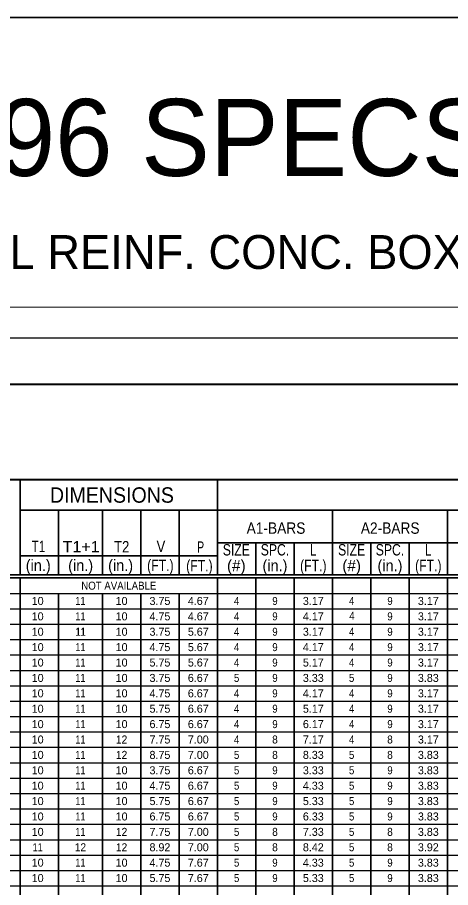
# Model space of a CAD drawing. Extents: x -55 to 315, y -59 to 225.
# Drawn here: x 28.5 to 98.8, y 84.2 to 225.5 of the extents above; entities that cross this region are included whole.
import ezdxf
from ezdxf.enums import TextEntityAlignment as Align

# ---------------------------------------------------------------- set-up
doc = ezdxf.new("R2010")
doc.units = 0
doc.header["$LTSCALE"] = 0.52
doc.layers.add('1', color=7, linetype='Continuous', lineweight=35)
doc.layers.add('60', color=7, linetype='Continuous', lineweight=25)
doc.layers.add('2', color=7, linetype='Continuous')

msp = doc.modelspace()

# ---------------------------------------------------------------- linework, layer by layer
at = {"layer": '1', "lineweight": 13}
msp.add_line((-50.0064, 178.4377), (309.9936, 178.4377), dxfattribs=at)
at = {"layer": '1', "lineweight": 40}
for p, q in [((-20.0064, 165.9377), (304.9936, 165.9377)), ((-3.1814, 150.4485), (28.9194, 150.4485)), ((28.9194, 150.4485), (254.8811, 150.4485))]:
    msp.add_line(p, q, dxfattribs=at)
at = {"layer": '1'}
for p, q in [((28.9194, 134.9485), (28.9194, 150.4485)), ((60.9411, 134.9485), (60.9411, 150.4485)), ((35.1394, 134.9485), (35.1394, 145.4485)), ((42.2811, 134.9485), (42.2811, 145.4485)), ((48.5011, 134.9485), (48.5011, 145.4485)), ((54.7211, 134.9485), (54.7211, 145.4485)), ((79.6011, 134.9485), (79.6011, 145.4485)), ((98.2611, 134.9485), (98.2611, 145.4485)), ((60.9411, 140.1393), (254.8811, 140.1393)), ((67.1611, 134.9485), (67.1611, 140.1393)), ((73.3811, 134.9485), (73.3811, 140.1393)), ((85.8211, 134.9485), (85.8211, 140.1393)), ((92.0411, 134.9485), (92.0411, 140.1393)), ((28.9194, 138.061), (60.9411, 138.061)), ((-3.1814, 134.9485), (28.9194, 134.9485)), ((-3.1814, 134.4485), (143.2752, 134.4485)), ((28.9194, 134.9485), (254.8811, 134.9485)), ((28.9194, -0.5515), (28.9194, 134.4485)), ((28.9194, 134.4485), (254.8811, 134.4485)), ((60.9411, -0.5515), (60.9411, 134.4485)), ((67.1611, -0.5515), (67.1611, 134.4485)), ((73.3811, -0.5515), (73.3811, 134.4485)), ((79.6011, -0.5515), (79.6011, 134.4485)), ((85.8211, -0.5515), (85.8211, 134.4485)), ((92.0411, -0.5515), (92.0411, 134.4485)), ((98.2611, -0.5515), (98.2611, 134.4485)), ((35.1394, -0.5515), (35.1394, 131.9485)), ((42.2811, -0.5515), (42.2811, 131.9485)), ((48.5011, -0.5515), (48.5011, 131.9485)), ((54.7211, -0.5515), (54.7211, 131.9485))]:
    msp.add_line(p, q, dxfattribs=at)
msp.add_lwpolyline([(-54.6806, -58.5657), (315.0286, -58.5657), (315.0286, 225.4868), (-54.6806, 225.4868)], close=True, dxfattribs=at)
at = {"layer": '1', "lineweight": 25}
msp.add_lwpolyline([(-35.0064, -46.5623), (-35.0064, 173.4377), (309.9936, 173.4377)], dxfattribs=at)
at = {"layer": '1'}
msp.add_lwpolyline([(28.9194, 145.4485), (60.9411, 145.4485), (228.8811, 145.4485)], dxfattribs=at)
at = {"layer": '60'}
for p, q in [((-3.1814, 131.9485), (254.8811, 131.9485)), ((15.4786, 129.4485), (254.8811, 129.4485)), ((-3.1814, 126.9485), (254.8811, 126.9485)), ((15.4786, 124.4485), (254.8811, 124.4485)), ((15.4786, 121.9485), (254.8811, 121.9485)), ((-3.1814, 119.4485), (254.8811, 119.4485)), ((15.4786, 116.9485), (254.8811, 116.9485)), ((15.4786, 114.4485), (254.8811, 114.4485)), ((15.4786, 111.9485), (254.8811, 111.9485)), ((15.4786, 109.4485), (254.8811, 109.4485)), ((15.4786, 106.9485), (254.8811, 106.9485)), ((-2.9839, 104.4485), (254.8811, 104.4485)), ((15.4786, 101.9485), (254.8811, 101.9485)), ((15.4786, 99.4485), (254.8811, 99.4485)), ((15.4786, 96.9485), (254.8811, 96.9485)), ((15.4786, 94.4485), (254.8811, 94.4485)), ((15.4786, 91.9485), (254.8811, 91.9485)), ((-3.1814, 89.4485), (254.8811, 89.4485)), ((15.4786, 86.9485), (254.8811, 86.9485)), ((15.4786, 84.4485), (254.8811, 84.4485))]:
    msp.add_line(p, q, dxfattribs=at)

# ---------------------------------------------------------------- texts
at = {"layer": '1'}
for s, height, p in [('1988/96 SPECS - FINAL ENGLISH', 12.5, (114.4782, 199.7435)), ('( p. 54A ) ONE CELL REINF. CONC. BOX CULVERT - ( RCB1-1B-00 ) -  FINAL ENGLISH ( 7/1/97 )', 5.5, (126.0952, 184.6352))]:
    msp.add_text(s, height=height, dxfattribs=at).set_placement(p, align=Align.CENTER)
at = {"layer": '2'}
for s, height, width, p in [('DIMENSIONS', 2.5, 0.95, (43.8219, 146.6718)), ('A1-BARS', 1.85, 0.9, (70.4407, 141.6285)), ('A2-BARS', 1.85, 0.9, (88.9648, 141.6285)), ('T1', 1.85, 0.75, (31.9011, 138.6493)), ('T1+1', 1.85, 1.05, (38.8298, 138.6035)), ('T2', 1.85, 0.85, (45.4153, 138.5993)), ('SIZE', 1.85, 0.8, (64.004, 138.1002)), ('SPC.', 1.85, 0.8, (70.2703, 138.1002)), ('L', 1.85, 0.75, (76.4907, 138.1002)), ('SIZE', 1.85, 0.8, (82.7107, 138.1002)), ('SPC.', 1.85, 0.8, (88.9303, 138.1002)), ('L', 1.85, 0.75, (95.1507, 138.1002)), ('(in.)', 1.85, 0.95, (70.2703, 135.5502)), ('(FT.)', 1.85, 0.8, (76.4898, 135.5502)), ('(in.)', 1.85, 0.95, (88.9303, 135.5502)), ('(FT.)', 1.85, 0.8, (95.1498, 135.5502)), ('NOT AVAILABLE', 1.3, 0.9, (44.9403, 132.5522)), ('11', 1.3, 0.85, (38.7103, 130.0693)), ('4', 1.3, 0.9, (64.0507, 130.0693)), ('9', 1.3, 0.9, (70.2715, 130.0693)), ('4', 1.3, 0.9, (82.7107, 130.0693)), ('9', 1.3, 0.9, (88.9315, 130.0693)), ('11', 1.3, 0.85, (38.7103, 127.5693)), ('4', 1.3, 0.9, (64.0507, 127.5693)), ('9', 1.3, 0.9, (70.2715, 127.5693)), ('4', 1.3, 0.9, (82.7623, 127.656)), ('9', 1.3, 0.9, (88.9315, 127.5693)), ('11', 1.3, 0.85, (38.7103, 125.0693)), ('11', 1.3, 0.85, (38.7802, 125.0627)), ('4', 1.3, 0.9, (64.0507, 125.0693)), ('9', 1.3, 0.9, (70.2715, 125.0693)), ('4', 1.3, 0.9, (82.7107, 125.0693)), ('9', 1.3, 0.9, (88.9315, 125.0693)), ('11', 1.3, 0.85, (38.7103, 122.5693)), ('4', 1.3, 0.9, (64.0507, 122.5693)), ('9', 1.3, 0.9, (70.2715, 122.5693)), ('4', 1.3, 0.9, (82.7107, 122.5693)), ('9', 1.3, 0.9, (88.9315, 122.5693)), ('11', 1.3, 0.85, (38.7103, 120.0693)), ('4', 1.3, 0.9, (64.0507, 120.0693)), ('9', 1.3, 0.9, (70.2715, 120.0693)), ('4', 1.3, 0.9, (82.7107, 120.0693)), ('9', 1.3, 0.9, (88.9315, 120.0693)), ('11', 1.3, 0.85, (38.7103, 117.5693)), ('5', 1.3, 0.9, (64.0507, 117.5693)), ('9', 1.3, 0.9, (70.2715, 117.5693)), ('5', 1.3, 0.9, (82.7107, 117.5693)), ('9', 1.3, 0.9, (88.9315, 117.5693)), ('11', 1.3, 0.85, (38.7103, 115.0693)), ('4', 1.3, 0.9, (64.0507, 115.0693)), ('9', 1.3, 0.9, (70.2715, 115.0693)), ('4', 1.3, 0.9, (82.7107, 115.0693)), ('9', 1.3, 0.9, (88.9315, 115.0693)), ('11', 1.3, 0.85, (38.7103, 112.5693)), ('4', 1.3, 0.9, (64.0507, 112.5693)), ('9', 1.3, 0.9, (70.2715, 112.5693)), ('4', 1.3, 0.9, (82.7107, 112.5693)), ('9', 1.3, 0.9, (88.9315, 112.5693)), ('11', 1.3, 0.85, (38.7103, 110.0693)), ('4', 1.3, 0.9, (64.0507, 110.0693)), ('9', 1.3, 0.9, (70.2715, 110.0693)), ('4', 1.3, 0.9, (82.7107, 110.0693)), ('9', 1.3, 0.9, (88.9315, 110.0693)), ('11', 1.3, 0.85, (38.7103, 107.5693)), ('12', 1.3, 0.95, (45.3911, 107.5693)), ('4', 1.3, 0.9, (64.0507, 107.5693)), ('8', 1.3, 0.95, (70.2711, 107.5693)), ('4', 1.3, 0.9, (82.7107, 107.5693)), ('8', 1.3, 0.95, (88.9311, 107.5693)), ('11', 1.3, 0.85, (38.7103, 105.0693)), ('12', 1.3, 0.95, (45.3911, 105.0693)), ('5', 1.3, 0.9, (64.0507, 105.0693)), ('8', 1.3, 0.95, (70.2711, 105.0693)), ('5', 1.3, 0.9, (82.7107, 105.0693)), ('8', 1.3, 0.95, (88.9311, 105.0693)), ('11', 1.3, 0.85, (38.7103, 102.5693)), ('5', 1.3, 0.9, (64.0507, 102.5693)), ('9', 1.3, 0.9, (70.2715, 102.5693)), ('5', 1.3, 0.9, (82.7107, 102.5693)), ('9', 1.3, 0.9, (88.9315, 102.5693)), ('11', 1.3, 0.85, (38.7103, 100.0693)), ('5', 1.3, 0.9, (64.0507, 100.0693)), ('9', 1.3, 0.9, (70.2715, 100.0693)), ('5', 1.3, 0.9, (82.7107, 100.0693)), ('9', 1.3, 0.9, (88.9315, 100.0693)), ('11', 1.3, 0.85, (38.7103, 97.5693)), ('5', 1.3, 0.9, (64.0507, 97.5693)), ('9', 1.3, 0.9, (70.2715, 97.5693)), ('5', 1.3, 0.9, (82.7107, 97.5693)), ('9', 1.3, 0.9, (88.9315, 97.5693)), ('11', 1.3, 0.85, (38.7103, 95.0693)), ('5', 1.3, 0.9, (64.0507, 95.0693)), ('9', 1.3, 0.9, (70.2715, 95.0693)), ('5', 1.3, 0.9, (82.7107, 95.0693)), ('9', 1.3, 0.9, (88.9315, 95.0693)), ('11', 1.3, 0.85, (38.7103, 92.5693)), ('12', 1.3, 0.95, (45.3911, 92.5693)), ('5', 1.3, 0.9, (64.0507, 92.5693)), ('8', 1.3, 0.95, (70.2711, 92.5693)), ('5', 1.3, 0.9, (82.7107, 92.5693)), ('8', 1.3, 0.95, (88.9311, 92.5693)), ('11', 1.3, 0.85, (31.7744, 90.0693)), ('12', 1.3, 0.95, (38.7103, 90.0693)), ('12', 1.3, 0.95, (45.3911, 90.0693)), ('5', 1.3, 0.9, (64.0507, 90.0693)), ('8', 1.3, 0.95, (70.2711, 90.0693)), ('5', 1.3, 0.9, (82.7107, 90.0693)), ('8', 1.3, 0.95, (88.9311, 90.0693)), ('11', 1.3, 0.85, (38.7103, 87.5693)), ('5', 1.3, 0.9, (64.0507, 87.5693)), ('9', 1.3, 0.9, (70.2715, 87.5693)), ('5', 1.3, 0.9, (82.7107, 87.5693)), ('9', 1.3, 0.9, (88.9315, 87.5693)), ('11', 1.3, 0.85, (38.7103, 85.0693)), ('5', 1.3, 0.9, (64.0507, 85.0693)), ('9', 1.3, 0.9, (70.2715, 85.0693)), ('5', 1.3, 0.9, (82.7107, 85.0693)), ('9', 1.3, 0.9, (88.9315, 85.0693))]:
    msp.add_text(s, height=height, dxfattribs=dict(at, width=width)).set_placement(p, align=Align.CENTER)
for s, width, p in [('V', 0.85, (51.0727, 138.6502)), ('P', 0.7, (57.6261, 138.551)), ('(in.)', 0.95, (29.8427, 135.581)), ('(in.)', 0.95, (36.7211, 135.5802)), ('(in.)', 0.95, (43.2044, 135.581)), ('(FT.)', 0.8, (49.5386, 135.5818)), ('(FT.)', 0.8, (55.8736, 135.5318))]:
    msp.add_text(s, height=1.85, dxfattribs=dict(at, width=width)).set_placement(p)
for s, height, p in [('(#)', 1.85, (64.004, 135.5502)), ('(#)', 1.85, (82.7107, 135.5502)), ('10', 1.3, (31.7744, 130.0693)), ('10', 1.3, (45.3911, 130.0693)), ('3.75', 1.3, (51.6115, 130.0693)), ('4.67', 1.3, (57.8307, 130.0693)), ('3.17', 1.3, (76.4907, 130.0693)), ('3.17', 1.3, (76.4907, 130.0693)), ('3.17', 1.3, (95.1507, 130.0693)), ('10', 1.3, (31.7744, 127.5693)), ('10', 1.3, (45.3911, 127.5693)), ('4.75', 1.3, (51.6115, 127.5693)), ('4.67', 1.3, (57.8307, 127.5693)), ('4.17', 1.3, (76.4907, 127.5693)), ('3.17', 1.3, (95.1507, 127.5693)), ('10', 1.3, (31.7744, 125.0693)), ('10', 1.3, (45.3911, 125.0693)), ('3.75', 1.3, (51.6115, 125.0693)), ('5.67', 1.3, (57.8307, 125.0693)), ('3.17', 1.3, (76.4907, 125.0693)), ('3.17', 1.3, (95.1507, 125.0693)), ('10', 1.3, (31.7744, 122.5693)), ('10', 1.3, (45.3911, 122.5693)), ('4.75', 1.3, (51.6115, 122.5693)), ('5.67', 1.3, (57.8307, 122.5693)), ('4.17', 1.3, (76.4907, 122.5693)), ('3.17', 1.3, (95.1507, 122.5693)), ('10', 1.3, (31.7744, 120.0693)), ('10', 1.3, (45.3911, 120.0693)), ('5.75', 1.3, (51.6115, 120.0693)), ('5.67', 1.3, (57.8307, 120.0693)), ('5.17', 1.3, (76.4907, 120.0693)), ('3.17', 1.3, (95.1507, 120.0693)), ('10', 1.3, (31.7744, 117.5693)), ('10', 1.3, (45.3911, 117.5693)), ('3.75', 1.3, (51.6115, 117.5693)), ('6.67', 1.3, (57.8307, 117.5693)), ('3.33', 1.3, (76.4907, 117.5693)), ('3.83', 1.3, (95.1507, 117.5693)), ('10', 1.3, (31.7744, 115.0693)), ('10', 1.3, (45.3911, 115.0693)), ('4.75', 1.3, (51.6115, 115.0693)), ('6.67', 1.3, (57.8307, 115.0693)), ('4.17', 1.3, (76.4907, 115.0693)), ('3.17', 1.3, (95.1507, 115.0693)), ('10', 1.3, (31.7744, 112.5693)), ('10', 1.3, (45.3911, 112.5693)), ('5.75', 1.3, (51.6115, 112.5693)), ('6.67', 1.3, (57.8307, 112.5693)), ('5.17', 1.3, (76.4907, 112.5693)), ('3.17', 1.3, (95.1507, 112.5693)), ('10', 1.3, (31.7744, 110.0693)), ('10', 1.3, (45.3911, 110.0693)), ('6.75', 1.3, (51.6115, 110.0693)), ('6.67', 1.3, (57.8307, 110.0693)), ('6.17', 1.3, (76.4907, 110.0693)), ('3.17', 1.3, (95.1507, 110.0693)), ('10', 1.3, (31.7744, 107.5693)), ('7.75', 1.3, (51.6115, 107.5693)), ('7.00', 1.3, (57.8311, 107.5693)), ('7.17', 1.3, (76.4907, 107.5693)), ('3.17', 1.3, (95.1507, 107.5693)), ('10', 1.3, (31.7744, 105.0693)), ('8.75', 1.3, (51.6115, 105.0693)), ('7.00', 1.3, (57.8311, 105.0693)), ('8.33', 1.3, (76.4907, 105.0693)), ('3.83', 1.3, (95.1507, 105.0693)), ('10', 1.3, (31.7744, 102.5693)), ('10', 1.3, (45.3911, 102.5693)), ('3.75', 1.3, (51.6115, 102.5693)), ('6.67', 1.3, (57.8307, 102.5693)), ('3.33', 1.3, (76.4907, 102.5693)), ('3.83', 1.3, (95.1507, 102.5693)), ('10', 1.3, (31.7744, 100.0693)), ('10', 1.3, (45.3911, 100.0693)), ('4.75', 1.3, (51.6115, 100.0693)), ('6.67', 1.3, (57.8307, 100.0693)), ('4.33', 1.3, (76.4907, 100.0693)), ('3.83', 1.3, (95.1507, 100.0693)), ('10', 1.3, (31.7744, 97.5693)), ('10', 1.3, (45.3911, 97.5693)), ('5.75', 1.3, (51.6115, 97.5693)), ('6.67', 1.3, (57.8307, 97.5693)), ('5.33', 1.3, (76.4907, 97.5693)), ('3.83', 1.3, (95.1507, 97.5693)), ('10', 1.3, (31.7744, 95.0693)), ('10', 1.3, (45.3911, 95.0693)), ('6.75', 1.3, (51.6115, 95.0693)), ('6.67', 1.3, (57.8307, 95.0693)), ('6.33', 1.3, (76.4907, 95.0693)), ('3.83', 1.3, (95.1507, 95.0693)), ('10', 1.3, (31.7744, 92.5693)), ('7.75', 1.3, (51.6115, 92.5693)), ('7.00', 1.3, (57.8311, 92.5693)), ('7.33', 1.3, (76.4907, 92.5693)), ('3.83', 1.3, (95.1507, 92.5693)), ('8.92', 1.3, (51.6111, 90.0693)), ('7.00', 1.3, (57.8311, 90.0693)), ('8.42', 1.3, (76.4911, 90.0693)), ('3.92', 1.3, (95.1511, 90.0693)), ('10', 1.3, (31.7744, 87.5693)), ('10', 1.3, (45.3911, 87.5693)), ('4.75', 1.3, (51.6115, 87.5693)), ('7.67', 1.3, (57.8307, 87.5693)), ('4.33', 1.3, (76.4907, 87.5693)), ('3.83', 1.3, (95.1507, 87.5693)), ('10', 1.3, (31.7744, 85.0693)), ('10', 1.3, (45.3911, 85.0693)), ('5.75', 1.3, (51.6115, 85.0693)), ('7.67', 1.3, (57.8307, 85.0693)), ('5.33', 1.3, (76.4907, 85.0693)), ('3.83', 1.3, (95.1507, 85.0693))]:
    msp.add_text(s, height=height, dxfattribs=at).set_placement(p, align=Align.CENTER)

doc.saveas('drawing.dxf')
